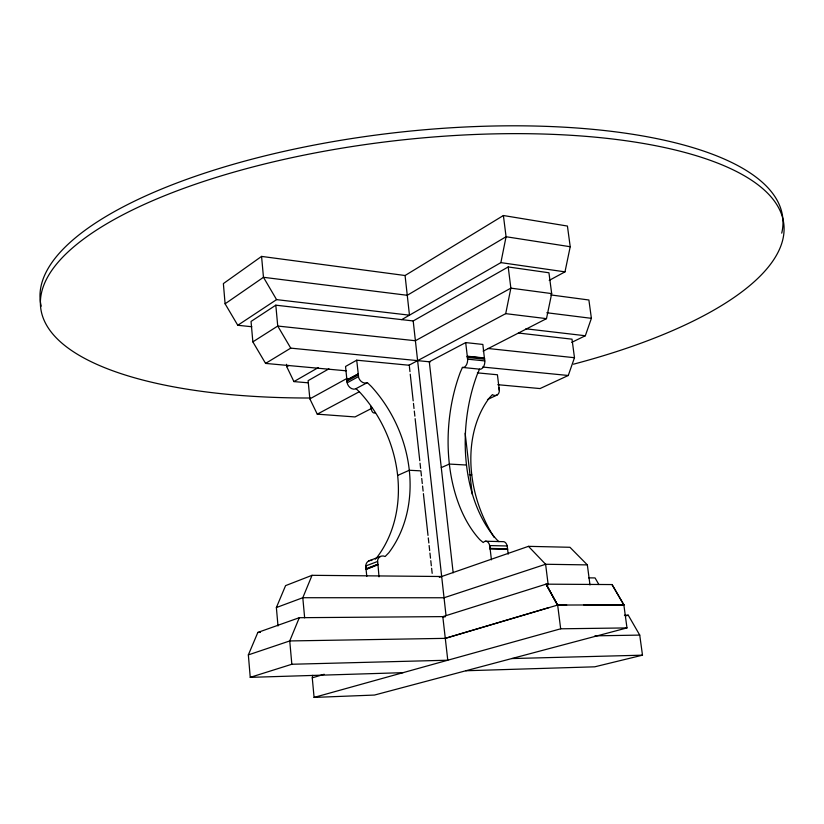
<?xml version="1.0" encoding="UTF-8"?>
<svg xmlns="http://www.w3.org/2000/svg" width="824" height="824" viewBox="0 0 824 824"><rect width="100%" height="100%" fill="white"/><g stroke="black" fill="none" stroke-linecap="round" stroke-linejoin="round"><path stroke-width="1.24" d="M490.146 549.011L489.353 544.314A7.344 4.419 -88.9 0 0 483.224 542.532L479.908 539.761A128.07 79.217 -85.7 0 1 460.276 372.324L462.418 367.422L480.196 369.224A7.107 4.213 -84.1 0 0 484.862 362.045L482.843 344.442L465.684 342.588L429.304 361.767L453.169 572.814M379.009 576.851L377.608 560.196A7.272 5.923 69.7 0 1 385.148 556.519L388.763 552.811A125.475 103.783 63.3 0 0 371.377 386.507L367.339 382.614L366.556 382.954A7.097 5.614 61.3 0 1 358.677 377.742L356.72 360.191L409.26 365.259M566.716 605.032L557.529 605.053L545.993 584.164L612.036 584.566L623.85 604.847L626.982 627.919L374.487 695.054L314.078 697.423L312.265 677.822L312.729 675.309M401.71 319.63L500.879 262.619L506.07 236.735L503.392 215.517L567.427 226.054L570.218 246.726L564.986 271.858L549.217 280.387M408.704 365.392L505.709 313.645L510.87 288.142L508.202 266.955L548.939 272.765L551.678 293.602L546.487 318.641L483.132 351.168M367.339 382.614L355.278 389.021A7.025 5.593 61.2 0 1 347.45 383.871L346.904 379.874L358.306 373.9L358.234 374.951L347.028 381.11M497.789 384.695L540.039 388.567L568.272 375.487L574.482 357.719L572.011 339.179L518.42 333.03M571.732 342.362L585.328 335.749L591.395 318.332L588.892 299.998L550.751 294.92M441.674 576.512L312.038 575.317L302.799 597.719L304.653 617.835M299.297 617.701L289.739 640.948L291.84 664.257L250.238 677.349L248.354 654.895L257.85 632.43L299.297 617.701L445.3 616.599M278.007 625.983L276.37 607.556L285.578 585.627L312.038 575.317M462.418 367.422L463.037 367.556A7.159 4.192 -84.2 0 0 467.672 360.315L467.301 356.215L484.481 357.977L484.636 359.213L467.455 357.462M479.568 369.101L477.415 373.962A127.092 79.691 -85.7 0 0 497.305 540.194L498.922 541.646M377.876 564.831L366.072 569.343L377.722 564.358L366.021 568.776M375.301 559.208L377.021 557.312A124.197 103.288 63.2 0 0 360.067 392.523L356.061 388.671M498.983 387.558L499.313 391.349A6.716 5.057 64.6 0 1 493.205 395.098L492.412 394.634L489.507 397.755A112.857 83.904 68.5 0 0 494.225 537.485M503.392 215.517L405.068 275.515L261.568 256.408L223.376 283.59L225.096 303.798L237.775 325.274L251.825 326.747M225.096 303.798L263.464 277.297L407.262 295.291L506.07 236.735L570.218 246.726M237.775 325.274L276.576 299.627L409.466 315.17L405.068 275.515M508.202 266.955L413.195 320.948L275.813 305.179L251.042 321.442L252.855 341.867L265.575 363.415L346.121 370.8M252.855 341.867L277.739 326.047L415.399 340.734L510.87 288.142L551.678 293.602M265.575 363.415L290.738 348.13L430.355 361.891M308.001 382.799L293.921 381.594L286.752 366.701L288.956 365.392M293.921 381.594L318.26 367.607M328.91 368.853L308.104 380.667L309.855 398.878L317.261 414.163L355.031 416.934L372.046 408.189M356.72 360.191L345.544 366.474L347.192 382.789L358.409 376.65M309.855 398.878L347.058 378.381M347.1 380.06L358.306 373.9M317.261 414.163L359.161 391.812M487.468 399.558L497.212 394.943M397.632 475.458L409.301 470.257L420.889 470.875L421.455 475.932M441.273 467.599L449.368 464.067L466.508 465.035M368.812 560.897L380.513 556.416M377.433 561.535L365.732 565.975L366.793 576.429M276.37 607.556L302.799 597.719L444.033 597.761L545.612 564.265L587.347 564.893L589.994 584.989M439.326 577.325L528.462 546.343L569.951 547.28L587.347 564.893M248.354 654.895L289.739 640.948L445.351 638.353L548.928 607.597M291.84 664.257L447.782 660.22L442.807 616.64L546.116 584.134L557.652 605.043L560.67 628.805L314.078 697.423M312.265 677.822L324.182 674.279M445.218 638.342L557.673 605.053L623.861 604.868L618.69 604.878L623.85 604.857L612.036 584.566M625.838 615.868L628.259 615.209L639.733 635.098L642.493 655.173L594.763 666.812L465.859 670.757M250.238 677.349L403.008 672.672M511.725 658.561L642.493 655.173M594.938 635.85L639.733 635.098M257.85 632.43L260.405 632.389M560.67 628.805L626.982 627.919M445.496 616.62L442.807 616.64M624.417 615.24L628.259 615.209M623.85 604.868L583.845 604.981M588.635 577.861L595.062 577.923L598.883 584.556M490.074 548.434L507.543 548.805L507.615 549.381L490.053 548.939M508.192 554.161L507.203 545.972L489.744 545.581L491.423 559.836M485.377 541.224L502.815 541.646A7.282 4.45 -88.9 0 1 506.812 544.716L507.203 545.972M469.299 474.645L471.771 474.768M477.395 372.85L497.418 374.766L499.323 390.339M482.658 367.051L568.272 375.487M467.198 356.452L484.378 358.213M484.831 360.912L467.651 359.171L465.684 342.588M487.911 348.48L574.482 357.719M525.877 328.797L585.328 335.749M505.709 313.645L546.487 318.641M546.837 312.749L591.395 318.332M500.879 262.619L564.986 271.858M528.462 546.343L545.612 564.265L548.197 584.875M276.576 299.627L263.464 277.297L261.568 256.408M290.738 348.13L277.739 326.047L275.813 305.179M546.127 584.164L557.529 605.053M366.175 569.24L365.918 564.646A7.2 5.892 69.8 0 1 371.861 560.485M465.138 433.197L472.265 494.235M413.195 320.948L446 615.353M409.394 366.526L409.961 371.614M410.239 374.168L413.185 400.886M413.463 403.43L414.019 408.519M414.307 411.063L414.863 416.151M415.142 418.695L419.776 460.688M420.055 463.232L420.611 468.32M421.733 478.456L422.29 483.523M422.568 486.047L423.124 491.114M423.402 493.638L428.006 535.384M428.284 537.918L428.841 542.975M429.119 545.509L429.675 550.566M429.953 553.1L430.509 558.157M430.787 560.691L431.343 565.748M431.622 568.282L432.188 573.339M286.536 364.301L286.752 366.701M371.119 407.447L371.119 406.387L371.48 409.992A6.644 3.626 -85.6 0 0 375.476 412.752M310.257 398.002A373.921 126.227 -6.4 0 1 97.047 229.752A373.921 126.227 -6.4 0 1 689.338 153.676A373.921 126.227 -6.4 0 1 573.483 364.187M41.2 306.188A373.56 127.514 -6.4 0 1 411.846 130.934A373.56 127.514 -6.4 0 1 781.729 233.151"/></g></svg>
